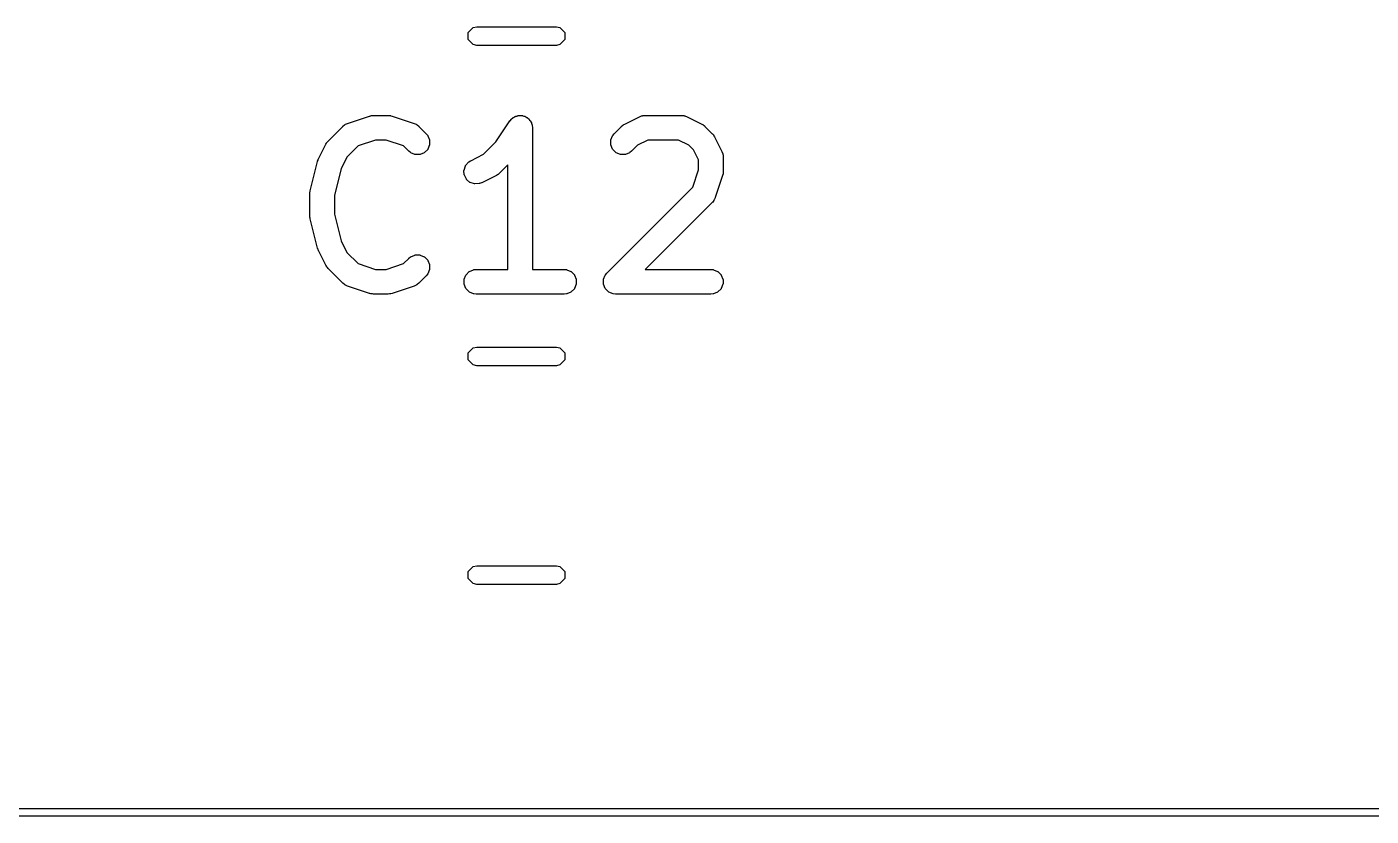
# Model space of a CAD drawing. Header units: inches. Extents: x 5.52 to 6.86, y -4.07 to -3.08.
# Drawn here: x 6.1741 to 6.5176, y -4.0659 to -3.8642 of the extents above; entities that cross this region are included whole.
import ezdxf

# ---------------------------------------------------------------- set-up
doc = ezdxf.new("R2010")
doc.units = ezdxf.units.IN
doc.header["$MEASUREMENT"] = 0
doc.layers.add('BLACK', color=7, linetype='CONTINUOUS')

msp = doc.modelspace()

# ---------------------------------------------------------------- linework, layer by layer
at = {"layer": 'BLACK', "linetype": 'CONTINUOUS'}
for p, q in [((6.28685, -3.86563), (6.28813, -3.86435)), ((6.28813, -3.86435), (6.28903, -3.86417)), ((6.28903, -3.86417), (6.30939, -3.86417)), ((6.30939, -3.86417), (6.3103, -3.86435)), ((6.3103, -3.86435), (6.31158, -3.86563)), ((6.28685, -3.86744), (6.28685, -3.86563)), ((6.28813, -3.86872), (6.28685, -3.86744)), ((6.28903, -3.8689), (6.28813, -3.86872)), ((6.3103, -3.86872), (6.30939, -3.8689)), ((6.31158, -3.86744), (6.3103, -3.86872)), ((6.31158, -3.86563), (6.31158, -3.86744)), ((6.30939, -3.8689), (6.28903, -3.8689)), ((6.25482, -3.88959), (6.25526, -3.88922)), ((6.25526, -3.88922), (6.25531, -3.88919)), ((6.25531, -3.88919), (6.25538, -3.88916)), ((6.25538, -3.88916), (6.25544, -3.88911)), ((6.25544, -3.88911), (6.25549, -3.88908)), ((6.25549, -3.88908), (6.25602, -3.88885)), ((6.25602, -3.88885), (6.25603, -3.88884)), ((6.25603, -3.88884), (6.26166, -3.88697)), ((6.26166, -3.88697), (6.26168, -3.88696)), ((6.26168, -3.88696), (6.26195, -3.8869)), ((6.26195, -3.8869), (6.262, -3.88688)), ((6.262, -3.88688), (6.26206, -3.88686)), ((6.26206, -3.88686), (6.26215, -3.88685)), ((6.26215, -3.88685), (6.26224, -3.88683)), ((6.26224, -3.88683), (6.2623, -3.88683)), ((6.2623, -3.88683), (6.26236, -3.88683)), ((6.26236, -3.88683), (6.26264, -3.8868)), ((6.26264, -3.8868), (6.26265, -3.8868)), ((6.26265, -3.8868), (6.2664, -3.8868)), ((6.2664, -3.8868), (6.26642, -3.8868)), ((6.26642, -3.8868), (6.2667, -3.88683)), ((6.2667, -3.88683), (6.26676, -3.88683)), ((6.26676, -3.88683), (6.26682, -3.88683)), ((6.26682, -3.88683), (6.26691, -3.88685)), ((6.26691, -3.88685), (6.267, -3.88686)), ((6.267, -3.88686), (6.26706, -3.88688)), ((6.26706, -3.88688), (6.26711, -3.8869)), ((6.26711, -3.8869), (6.26738, -3.88696)), ((6.26738, -3.88696), (6.2674, -3.88697)), ((6.2674, -3.88697), (6.27302, -3.88884)), ((6.27302, -3.88884), (6.27304, -3.88885)), ((6.27304, -3.88885), (6.27357, -3.88908)), ((6.27357, -3.88908), (6.27362, -3.88911)), ((6.27362, -3.88911), (6.27368, -3.88916)), ((6.27368, -3.88916), (6.27374, -3.88919)), ((6.27374, -3.88919), (6.27379, -3.88922)), ((6.27379, -3.88922), (6.27424, -3.88959)), ((6.29395, -3.89357), (6.29753, -3.88821)), ((6.29753, -3.88821), (6.29754, -3.88819)), ((6.29754, -3.88819), (6.29791, -3.88774)), ((6.29754, -3.88819), (6.29754, -3.88819)), ((6.29754, -3.88819), (6.29754, -3.88819)), ((6.29754, -3.88819), (6.29755, -3.88819)), ((6.29755, -3.88819), (6.29754, -3.88819)), ((6.29791, -3.88774), (6.29795, -3.8877)), ((6.29795, -3.8877), (6.29818, -3.88755)), ((6.29818, -3.88755), (6.29837, -3.88736)), ((6.29837, -3.88736), (6.29843, -3.88732)), ((6.29843, -3.88732), (6.29868, -3.88721)), ((6.29868, -3.88721), (6.29891, -3.88706)), ((6.29891, -3.88706), (6.29898, -3.88703)), ((6.29898, -3.88703), (6.29925, -3.88698)), ((6.29925, -3.88698), (6.2995, -3.88688)), ((6.2995, -3.88688), (6.29957, -3.88686)), ((6.29957, -3.88686), (6.29984, -3.88686)), ((6.29984, -3.88686), (6.30011, -3.88681)), ((6.30011, -3.88681), (6.30019, -3.88681)), ((6.30019, -3.88681), (6.30045, -3.88686)), ((6.30045, -3.88686), (6.30073, -3.88686)), ((6.30073, -3.88686), (6.3008, -3.88688)), ((6.3008, -3.88688), (6.30105, -3.88698)), ((6.30105, -3.88698), (6.30132, -3.88703)), ((6.30132, -3.88703), (6.30139, -3.88706)), ((6.30139, -3.88706), (6.30161, -3.88721)), ((6.30161, -3.88721), (6.30187, -3.88732)), ((6.30187, -3.88732), (6.30193, -3.88736)), ((6.30193, -3.88736), (6.30212, -3.88755)), ((6.30212, -3.88755), (6.30234, -3.8877)), ((6.30234, -3.8877), (6.3024, -3.88775)), ((6.3024, -3.88775), (6.30255, -3.88798)), ((6.30255, -3.88798), (6.30274, -3.88817)), ((6.30274, -3.88817), (6.30279, -3.88824)), ((6.30279, -3.88824), (6.30289, -3.88849)), ((6.30289, -3.88849), (6.30304, -3.88871)), ((6.30304, -3.88871), (6.30307, -3.88878)), ((6.30307, -3.88878), (6.30312, -3.88905)), ((6.30312, -3.88905), (6.30323, -3.8893)), ((6.30323, -3.8893), (6.30324, -3.88936)), ((6.32631, -3.88937), (6.32636, -3.88933)), ((6.32636, -3.88933), (6.32643, -3.88928)), ((6.32643, -3.88928), (6.32651, -3.88922)), ((6.32651, -3.88922), (6.32656, -3.88919)), ((6.32656, -3.88919), (6.32661, -3.88917)), ((6.32661, -3.88917), (6.32685, -3.88902)), ((6.32685, -3.88902), (6.32686, -3.88901)), ((6.32686, -3.88901), (6.33061, -3.88714)), ((6.33061, -3.88714), (6.33063, -3.88713)), ((6.33063, -3.88713), (6.33117, -3.88692)), ((6.33117, -3.88692), (6.33123, -3.88691)), ((6.33123, -3.88691), (6.3313, -3.8869)), ((6.3313, -3.8869), (6.33137, -3.88688)), ((6.33137, -3.88688), (6.33143, -3.88686)), ((6.33143, -3.88686), (6.332, -3.8868)), ((6.332, -3.8868), (6.33202, -3.8868)), ((6.33202, -3.8868), (6.34139, -3.8868)), ((6.34139, -3.8868), (6.34141, -3.8868)), ((6.34141, -3.8868), (6.34199, -3.88686)), ((6.34199, -3.88686), (6.34205, -3.88688)), ((6.34205, -3.88688), (6.34211, -3.8869)), ((6.34211, -3.8869), (6.34219, -3.88691)), ((6.34219, -3.88691), (6.34225, -3.88692)), ((6.34225, -3.88692), (6.34279, -3.88713)), ((6.34279, -3.88713), (6.3428, -3.88714)), ((6.3428, -3.88714), (6.34655, -3.88901)), ((6.34655, -3.88901), (6.34657, -3.88902)), ((6.34657, -3.88902), (6.3468, -3.88917)), ((6.3468, -3.88917), (6.34686, -3.88919)), ((6.34686, -3.88919), (6.34691, -3.88922)), ((6.34691, -3.88922), (6.34698, -3.88928)), ((6.34698, -3.88928), (6.34706, -3.88933)), ((6.34706, -3.88933), (6.3471, -3.88937)), ((6.25105, -3.89335), (6.2548, -3.8896)), ((6.2548, -3.8896), (6.25482, -3.88959)), ((6.27424, -3.88959), (6.27426, -3.8896)), ((6.27426, -3.8896), (6.27613, -3.89148)), ((6.27613, -3.89148), (6.27614, -3.89149)), ((6.27614, -3.89149), (6.27651, -3.89194)), ((6.27651, -3.89194), (6.27654, -3.89199)), ((6.27654, -3.89199), (6.27698, -3.89305)), ((6.30324, -3.88936), (6.3033, -3.88993)), ((6.3033, -3.88993), (6.3033, -3.88993)), ((6.3033, -3.88993), (6.3033, -3.88993)), ((6.3033, -3.88993), (6.3033, -3.88993)), ((6.3033, -3.88993), (6.3033, -3.88993)), ((6.3033, -3.88993), (6.3033, -3.88995)), ((6.3033, -3.88995), (6.3033, -3.92617)), ((6.32332, -3.89305), (6.32376, -3.89199)), ((6.32376, -3.89199), (6.32379, -3.89194)), ((6.32379, -3.89194), (6.32416, -3.89149)), ((6.32416, -3.89149), (6.32417, -3.89148)), ((6.32417, -3.89148), (6.32604, -3.8896)), ((6.32604, -3.8896), (6.32606, -3.88959)), ((6.32606, -3.88959), (6.32627, -3.88941)), ((6.32627, -3.88941), (6.32631, -3.88937)), ((6.3471, -3.88937), (6.34714, -3.88941)), ((6.34714, -3.88941), (6.34736, -3.88959)), ((6.34736, -3.88959), (6.34737, -3.8896)), ((6.34737, -3.8896), (6.34925, -3.89148)), ((6.34925, -3.89148), (6.34926, -3.89149)), ((6.34926, -3.89149), (6.34943, -3.8917)), ((6.34943, -3.8917), (6.34948, -3.89174)), ((6.34948, -3.89174), (6.34952, -3.89179)), ((6.34952, -3.89179), (6.34957, -3.89187)), ((6.34957, -3.89187), (6.34963, -3.89194)), ((6.34963, -3.89194), (6.34966, -3.89199)), ((6.34966, -3.89199), (6.34968, -3.89204)), ((6.34968, -3.89204), (6.34983, -3.89228)), ((6.34983, -3.89228), (6.34984, -3.89229)), ((6.34984, -3.89229), (6.35171, -3.89604)), ((6.24859, -3.89792), (6.25046, -3.89417)), ((6.25046, -3.89417), (6.25047, -3.89415)), ((6.25047, -3.89415), (6.25062, -3.89392)), ((6.25062, -3.89392), (6.25064, -3.89386)), ((6.25064, -3.89386), (6.25067, -3.89381)), ((6.25067, -3.89381), (6.25073, -3.89374)), ((6.25073, -3.89374), (6.25078, -3.89366)), ((6.25078, -3.89366), (6.25082, -3.89362)), ((6.25082, -3.89362), (6.25087, -3.89358)), ((6.25087, -3.89358), (6.25104, -3.89336)), ((6.25104, -3.89336), (6.25105, -3.89335)), ((6.25873, -3.89458), (6.25587, -3.89744)), ((6.26317, -3.8931), (6.25873, -3.89458)), ((6.26589, -3.8931), (6.26317, -3.8931)), ((6.27033, -3.89458), (6.26589, -3.8931)), ((6.27168, -3.89593), (6.27033, -3.89458)), ((6.27169, -3.89594), (6.27168, -3.89593)), ((6.27214, -3.89631), (6.27169, -3.89594)), ((6.2765, -3.89548), (6.27568, -3.8963)), ((6.27654, -3.89542), (6.2765, -3.89548)), ((6.27698, -3.89435), (6.27654, -3.89542)), ((6.27698, -3.89305), (6.277, -3.89313)), ((6.277, -3.89428), (6.27698, -3.89435)), ((6.277, -3.89313), (6.277, -3.89428)), ((6.29079, -3.89674), (6.29395, -3.89357)), ((6.3233, -3.89313), (6.32332, -3.89305)), ((6.3233, -3.89428), (6.3233, -3.89313)), ((6.32332, -3.89435), (6.3233, -3.89428)), ((6.32376, -3.89542), (6.32332, -3.89435)), ((6.3238, -3.89548), (6.32376, -3.89542)), ((6.32462, -3.8963), (6.3238, -3.89548)), ((6.32861, -3.89594), (6.32816, -3.89631)), ((6.32862, -3.89593), (6.32861, -3.89594)), ((6.33014, -3.89442), (6.32862, -3.89593)), ((6.33276, -3.8931), (6.33014, -3.89442)), ((6.34065, -3.8931), (6.33276, -3.8931)), ((6.34328, -3.89442), (6.34065, -3.8931)), ((6.34443, -3.89557), (6.34328, -3.89442)), ((6.34574, -3.8982), (6.34443, -3.89557)), ((6.35171, -3.89604), (6.35172, -3.89606)), ((6.35172, -3.89606), (6.35193, -3.8966)), ((6.24648, -3.90606), (6.24835, -3.89856)), ((6.24835, -3.89856), (6.24836, -3.89855)), ((6.24836, -3.89852), (6.24837, -3.89848)), ((6.24836, -3.89855), (6.24836, -3.89852)), ((6.24837, -3.89848), (6.24847, -3.89824)), ((6.24847, -3.89824), (6.24855, -3.898)), ((6.24855, -3.898), (6.24857, -3.89796)), ((6.24857, -3.89796), (6.24858, -3.89794)), ((6.24858, -3.89794), (6.24859, -3.89792)), ((6.25587, -3.89744), (6.25438, -3.90043)), ((6.27219, -3.89634), (6.27214, -3.89631)), ((6.27325, -3.89678), (6.27219, -3.89634)), ((6.27333, -3.8968), (6.27325, -3.89678)), ((6.27448, -3.8968), (6.27333, -3.8968)), ((6.27455, -3.89678), (6.27448, -3.8968)), ((6.27562, -3.89634), (6.27455, -3.89678)), ((6.27568, -3.8963), (6.27562, -3.89634)), ((6.28615, -3.89968), (6.28619, -3.89961)), ((6.28619, -3.89961), (6.28694, -3.89874)), ((6.28694, -3.89874), (6.28699, -3.8987)), ((6.28699, -3.8987), (6.28748, -3.89839)), ((6.28748, -3.89839), (6.28749, -3.89838)), ((6.28749, -3.89838), (6.29079, -3.89674)), ((6.297, -3.89943), (6.29488, -3.90155)), ((6.297, -3.92617), (6.297, -3.89943)), ((6.32468, -3.89634), (6.32462, -3.8963)), ((6.32575, -3.89678), (6.32468, -3.89634)), ((6.32582, -3.8968), (6.32575, -3.89678)), ((6.32697, -3.8968), (6.32582, -3.8968)), ((6.32705, -3.89678), (6.32697, -3.8968)), ((6.32811, -3.89634), (6.32705, -3.89678)), ((6.32816, -3.89631), (6.32811, -3.89634)), ((6.34574, -3.90069), (6.34574, -3.8982)), ((6.35193, -3.8966), (6.35194, -3.89666)), ((6.35194, -3.89666), (6.35194, -3.89673)), ((6.35194, -3.89673), (6.35197, -3.8968)), ((6.35197, -3.8968), (6.35199, -3.89686)), ((6.35199, -3.89686), (6.35204, -3.89743)), ((6.35204, -3.89743), (6.35204, -3.89745)), ((6.35204, -3.89745), (6.35204, -3.9012)), ((6.25438, -3.90043), (6.25268, -3.90721)), ((6.28578, -3.90085), (6.28579, -3.90077)), ((6.28586, -3.902), (6.28578, -3.90085)), ((6.28579, -3.90077), (6.28615, -3.89968)), ((6.28588, -3.90207), (6.28586, -3.902)), ((6.28639, -3.9031), (6.28588, -3.90207)), ((6.29406, -3.90214), (6.29031, -3.90402)), ((6.29408, -3.90213), (6.29406, -3.90214)), ((6.29431, -3.90199), (6.29408, -3.90213)), ((6.29437, -3.90196), (6.29431, -3.90199)), ((6.29442, -3.90193), (6.29437, -3.90196)), ((6.29449, -3.90188), (6.29442, -3.90193)), ((6.29457, -3.90183), (6.29449, -3.90188)), ((6.29461, -3.90179), (6.29457, -3.90183)), ((6.29465, -3.90174), (6.29461, -3.90179)), ((6.29486, -3.90157), (6.29465, -3.90174)), ((6.29488, -3.90155), (6.29486, -3.90157)), ((6.34427, -3.90512), (6.34574, -3.90069)), ((6.35188, -3.9022), (6.35001, -3.90782)), ((6.35189, -3.90218), (6.35188, -3.9022)), ((6.35195, -3.90191), (6.35189, -3.90218)), ((6.35197, -3.90185), (6.35195, -3.90191)), ((6.35199, -3.9018), (6.35197, -3.90185)), ((6.35202, -3.90162), (6.35199, -3.90171)), ((6.35199, -3.90171), (6.35199, -3.9018)), ((6.35204, -3.90122), (6.35202, -3.9015)), ((6.35202, -3.9015), (6.35202, -3.90156)), ((6.35202, -3.90156), (6.35202, -3.90162)), ((6.35204, -3.9012), (6.35204, -3.90122)), ((6.24639, -3.90665), (6.24642, -3.90644)), ((6.24642, -3.90644), (6.24644, -3.90623)), ((6.24644, -3.90623), (6.24645, -3.90618)), ((6.24645, -3.90618), (6.24646, -3.90616)), ((6.24646, -3.90616), (6.24647, -3.90608)), ((6.24647, -3.90608), (6.24648, -3.90606)), ((6.28644, -3.90316), (6.28639, -3.9031)), ((6.28731, -3.90392), (6.28644, -3.90316)), ((6.28738, -3.90395), (6.28731, -3.90392)), ((6.28847, -3.90432), (6.28738, -3.90395)), ((6.28855, -3.90433), (6.28847, -3.90432)), ((6.2897, -3.90425), (6.28855, -3.90433)), ((6.28975, -3.90423), (6.2897, -3.90425)), ((6.29029, -3.90403), (6.28975, -3.90423)), ((6.29031, -3.90402), (6.29029, -3.90403)), ((6.32229, -3.9271), (6.34427, -3.90512)), ((6.24638, -3.90681), (6.24639, -3.90673)), ((6.24638, -3.90683), (6.24638, -3.90681)), ((6.24638, -3.91245), (6.24638, -3.90683)), ((6.24639, -3.90671), (6.24639, -3.90665)), ((6.24639, -3.90673), (6.24639, -3.90671)), ((6.25268, -3.90721), (6.25268, -3.91206)), ((6.34925, -3.90905), (6.33213, -3.92617)), ((6.34926, -3.90904), (6.34925, -3.90905)), ((6.34963, -3.90859), (6.34926, -3.90904)), ((6.34966, -3.90854), (6.34963, -3.90859)), ((6.34968, -3.90847), (6.34966, -3.90854)), ((6.34973, -3.90842), (6.34968, -3.90847)), ((6.34976, -3.90837), (6.34973, -3.90842)), ((6.35, -3.90784), (6.34976, -3.90837)), ((6.35001, -3.90782), (6.35, -3.90784)), ((6.24638, -3.91247), (6.24638, -3.91245)), ((6.24639, -3.91255), (6.24638, -3.91247)), ((6.24639, -3.91257), (6.24639, -3.91255)), ((6.24639, -3.91262), (6.24639, -3.91257)), ((6.24642, -3.91283), (6.24639, -3.91262)), ((6.24644, -3.91305), (6.24642, -3.91283)), ((6.24645, -3.9131), (6.24644, -3.91305)), ((6.24646, -3.91312), (6.24645, -3.9131)), ((6.24647, -3.9132), (6.24646, -3.91312)), ((6.24648, -3.91321), (6.24647, -3.9132)), ((6.24835, -3.92071), (6.24648, -3.91321)), ((6.25268, -3.91206), (6.25438, -3.91885)), ((6.25438, -3.91885), (6.25587, -3.92183)), ((6.24836, -3.92073), (6.24835, -3.92071)), ((6.24836, -3.92076), (6.24836, -3.92073)), ((6.24837, -3.9208), (6.24836, -3.92076)), ((6.24847, -3.92104), (6.24837, -3.9208)), ((6.24855, -3.92128), (6.24847, -3.92104)), ((6.24857, -3.92132), (6.24855, -3.92128)), ((6.24858, -3.92134), (6.24857, -3.92132)), ((6.24859, -3.92136), (6.24858, -3.92134)), ((6.25046, -3.92511), (6.24859, -3.92136)), ((6.25587, -3.92183), (6.25873, -3.9247)), ((6.27033, -3.9247), (6.27168, -3.92335)), ((6.27168, -3.92335), (6.27169, -3.92333)), ((6.27169, -3.92333), (6.27214, -3.92297)), ((6.27214, -3.92297), (6.27219, -3.92294)), ((6.27219, -3.92294), (6.27325, -3.9225)), ((6.27325, -3.9225), (6.27333, -3.92248)), ((6.27333, -3.92248), (6.27448, -3.92248)), ((6.27448, -3.92248), (6.27455, -3.9225)), ((6.27455, -3.9225), (6.27562, -3.92294)), ((6.27562, -3.92294), (6.27568, -3.92298)), ((6.27568, -3.92298), (6.2765, -3.92379)), ((6.25047, -3.92512), (6.25046, -3.92511)), ((6.25062, -3.92536), (6.25047, -3.92512)), ((6.25064, -3.92542), (6.25062, -3.92536)), ((6.25067, -3.92546), (6.25064, -3.92542)), ((6.25073, -3.92554), (6.25067, -3.92546)), ((6.25078, -3.92561), (6.25073, -3.92554)), ((6.25082, -3.92566), (6.25078, -3.92561)), ((6.25087, -3.9257), (6.25082, -3.92566)), ((6.25104, -3.92591), (6.25087, -3.9257)), ((6.25105, -3.92593), (6.25104, -3.92591)), ((6.2548, -3.92968), (6.25105, -3.92593)), ((6.25873, -3.9247), (6.26317, -3.92617)), ((6.26317, -3.92617), (6.26589, -3.92617)), ((6.26589, -3.92617), (6.27033, -3.9247)), ((6.2765, -3.92379), (6.27654, -3.92386)), ((6.27654, -3.92386), (6.27698, -3.92492)), ((6.27698, -3.92623), (6.27654, -3.92729)), ((6.27698, -3.92492), (6.277, -3.925)), ((6.277, -3.92615), (6.27698, -3.92623)), ((6.277, -3.925), (6.277, -3.92615)), ((6.28631, -3.92754), (6.28712, -3.92673)), ((6.28712, -3.92673), (6.28719, -3.92669)), ((6.28719, -3.92669), (6.28825, -3.92625)), ((6.28825, -3.92625), (6.28831, -3.92623)), ((6.28831, -3.92623), (6.28888, -3.92617)), ((6.28888, -3.92617), (6.2889, -3.92617)), ((6.2889, -3.92617), (6.297, -3.92617)), ((6.3033, -3.92617), (6.3114, -3.92617)), ((6.3114, -3.92617), (6.31142, -3.92617)), ((6.31142, -3.92617), (6.31199, -3.92623)), ((6.31199, -3.92623), (6.31205, -3.92625)), ((6.31205, -3.92625), (6.31311, -3.92669)), ((6.31311, -3.92669), (6.31318, -3.92673)), ((6.31318, -3.92673), (6.31399, -3.92754)), ((6.32191, -3.92756), (6.32228, -3.92711)), ((6.32228, -3.92711), (6.32229, -3.9271)), ((6.33213, -3.92617), (6.34889, -3.92617)), ((6.34889, -3.92617), (6.34891, -3.92617)), ((6.34891, -3.92617), (6.34949, -3.92623)), ((6.34949, -3.92623), (6.34955, -3.92625)), ((6.34955, -3.92625), (6.35061, -3.92669)), ((6.35061, -3.92669), (6.35067, -3.92673)), ((6.35067, -3.92673), (6.35149, -3.92754)), ((6.25482, -3.92969), (6.2548, -3.92968)), ((6.25526, -3.93006), (6.25482, -3.92969)), ((6.25531, -3.93009), (6.25526, -3.93006)), ((6.25538, -3.93011), (6.25531, -3.93009)), ((6.25544, -3.93016), (6.25538, -3.93011)), ((6.25549, -3.93019), (6.25544, -3.93016)), ((6.25602, -3.93043), (6.25549, -3.93019)), ((6.25603, -3.93044), (6.25602, -3.93043)), ((6.26166, -3.93231), (6.25603, -3.93044)), ((6.27302, -3.93044), (6.2674, -3.93231)), ((6.27304, -3.93043), (6.27302, -3.93044)), ((6.27357, -3.93019), (6.27304, -3.93043)), ((6.27362, -3.93016), (6.27357, -3.93019)), ((6.27368, -3.93011), (6.27362, -3.93016)), ((6.27374, -3.93009), (6.27368, -3.93011)), ((6.27379, -3.93006), (6.27374, -3.93009)), ((6.27424, -3.92969), (6.27379, -3.93006)), ((6.27426, -3.92968), (6.27424, -3.92969)), ((6.27613, -3.9278), (6.27426, -3.92968)), ((6.27614, -3.92779), (6.27613, -3.9278)), ((6.27651, -3.92734), (6.27614, -3.92779)), ((6.27654, -3.92729), (6.27651, -3.92734)), ((6.28581, -3.92875), (6.28582, -3.92867)), ((6.28581, -3.9299), (6.28581, -3.92875)), ((6.28582, -3.92997), (6.28581, -3.9299)), ((6.28582, -3.92867), (6.28626, -3.92761)), ((6.28626, -3.93104), (6.28582, -3.92997)), ((6.28626, -3.92761), (6.28631, -3.92754)), ((6.31399, -3.92754), (6.31404, -3.92761)), ((6.31404, -3.92761), (6.31448, -3.92867)), ((6.31448, -3.92997), (6.31404, -3.93104)), ((6.31448, -3.92867), (6.31449, -3.92875)), ((6.31449, -3.9299), (6.31448, -3.92997)), ((6.31449, -3.92875), (6.31449, -3.9299)), ((6.32143, -3.92875), (6.32144, -3.92867)), ((6.32143, -3.9299), (6.32143, -3.92875)), ((6.32144, -3.92997), (6.32143, -3.9299)), ((6.32144, -3.92867), (6.32188, -3.92761)), ((6.32188, -3.93104), (6.32144, -3.92997)), ((6.32188, -3.92761), (6.32191, -3.92756)), ((6.35149, -3.92754), (6.35153, -3.92761)), ((6.35153, -3.92761), (6.35197, -3.92867)), ((6.35197, -3.92997), (6.35153, -3.93104)), ((6.35197, -3.92867), (6.35199, -3.92875)), ((6.35199, -3.9299), (6.35197, -3.92997)), ((6.35199, -3.92875), (6.35199, -3.9299)), ((6.26168, -3.93232), (6.26166, -3.93231)), ((6.26195, -3.93238), (6.26168, -3.93232)), ((6.262, -3.9324), (6.26195, -3.93238)), ((6.26206, -3.93242), (6.262, -3.9324)), ((6.26215, -3.93242), (6.26206, -3.93242)), ((6.26224, -3.93245), (6.26215, -3.93242)), ((6.2623, -3.93245), (6.26224, -3.93245)), ((6.26236, -3.93245), (6.2623, -3.93245)), ((6.26264, -3.93247), (6.26236, -3.93245)), ((6.26265, -3.93247), (6.26264, -3.93247)), ((6.2664, -3.93247), (6.26265, -3.93247)), ((6.26642, -3.93247), (6.2664, -3.93247)), ((6.2667, -3.93245), (6.26642, -3.93247)), ((6.26676, -3.93245), (6.2667, -3.93245)), ((6.26682, -3.93245), (6.26676, -3.93245)), ((6.26691, -3.93242), (6.26682, -3.93245)), ((6.267, -3.93242), (6.26691, -3.93242)), ((6.26706, -3.9324), (6.267, -3.93242)), ((6.26711, -3.93238), (6.26706, -3.9324)), ((6.26738, -3.93232), (6.26711, -3.93238)), ((6.2674, -3.93231), (6.26738, -3.93232)), ((6.28631, -3.9311), (6.28626, -3.93104)), ((6.28712, -3.93192), (6.28631, -3.9311)), ((6.28719, -3.93196), (6.28712, -3.93192)), ((6.28825, -3.9324), (6.28719, -3.93196)), ((6.28831, -3.93242), (6.28825, -3.9324)), ((6.28888, -3.93247), (6.28831, -3.93242)), ((6.2889, -3.93247), (6.28888, -3.93247)), ((6.3114, -3.93247), (6.2889, -3.93247)), ((6.31142, -3.93247), (6.3114, -3.93247)), ((6.31199, -3.93242), (6.31142, -3.93247)), ((6.31205, -3.9324), (6.31199, -3.93242)), ((6.31311, -3.93196), (6.31205, -3.9324)), ((6.31318, -3.93192), (6.31311, -3.93196)), ((6.31399, -3.9311), (6.31318, -3.93192)), ((6.31404, -3.93104), (6.31399, -3.9311)), ((6.32193, -3.9311), (6.32188, -3.93104)), ((6.32274, -3.93192), (6.32193, -3.9311)), ((6.32281, -3.93196), (6.32274, -3.93192)), ((6.32387, -3.9324), (6.32281, -3.93196)), ((6.32393, -3.93242), (6.32387, -3.9324)), ((6.3245, -3.93247), (6.32393, -3.93242)), ((6.32452, -3.93247), (6.3245, -3.93247)), ((6.34889, -3.93247), (6.32452, -3.93247)), ((6.34891, -3.93247), (6.34889, -3.93247)), ((6.34949, -3.93242), (6.34891, -3.93247)), ((6.34955, -3.9324), (6.34949, -3.93242)), ((6.35061, -3.93196), (6.34955, -3.9324)), ((6.35067, -3.93192), (6.35061, -3.93196)), ((6.35149, -3.9311), (6.35067, -3.93192)), ((6.35153, -3.93104), (6.35149, -3.9311)), ((6.28685, -3.94752), (6.28813, -3.94624)), ((6.28685, -3.94933), (6.28685, -3.94752)), ((6.28813, -3.94624), (6.28903, -3.94606)), ((6.28903, -3.94606), (6.30939, -3.94606)), ((6.30939, -3.94606), (6.3103, -3.94624)), ((6.3103, -3.94624), (6.31158, -3.94752)), ((6.31158, -3.94752), (6.31158, -3.94933)), ((6.28813, -3.95061), (6.28685, -3.94933)), ((6.28903, -3.95079), (6.28813, -3.95061)), ((6.30939, -3.95079), (6.28903, -3.95079)), ((6.3103, -3.95061), (6.30939, -3.95079)), ((6.31158, -3.94933), (6.3103, -3.95061)), ((6.28685, -4.00343), (6.28813, -4.00215)), ((6.28813, -4.00215), (6.28903, -4.00197)), ((6.28903, -4.00197), (6.30939, -4.00197)), ((6.30939, -4.00197), (6.3103, -4.00215)), ((6.3103, -4.00215), (6.31158, -4.00343)), ((6.28685, -4.00523), (6.28685, -4.00343)), ((6.28813, -4.00651), (6.28685, -4.00523)), ((6.31158, -4.00523), (6.3103, -4.00651)), ((6.31158, -4.00343), (6.31158, -4.00523)), ((6.28903, -4.00669), (6.28813, -4.00651)), ((6.30939, -4.00669), (6.28903, -4.00669)), ((6.3103, -4.00651), (6.30939, -4.00669)), ((5.52264, -4.06398), (6.85925, -4.06398)), ((6.86024, -4.06594), (5.52165, -4.06594))]:
    msp.add_line(p, q, dxfattribs=at)

doc.saveas('drawing.dxf')
